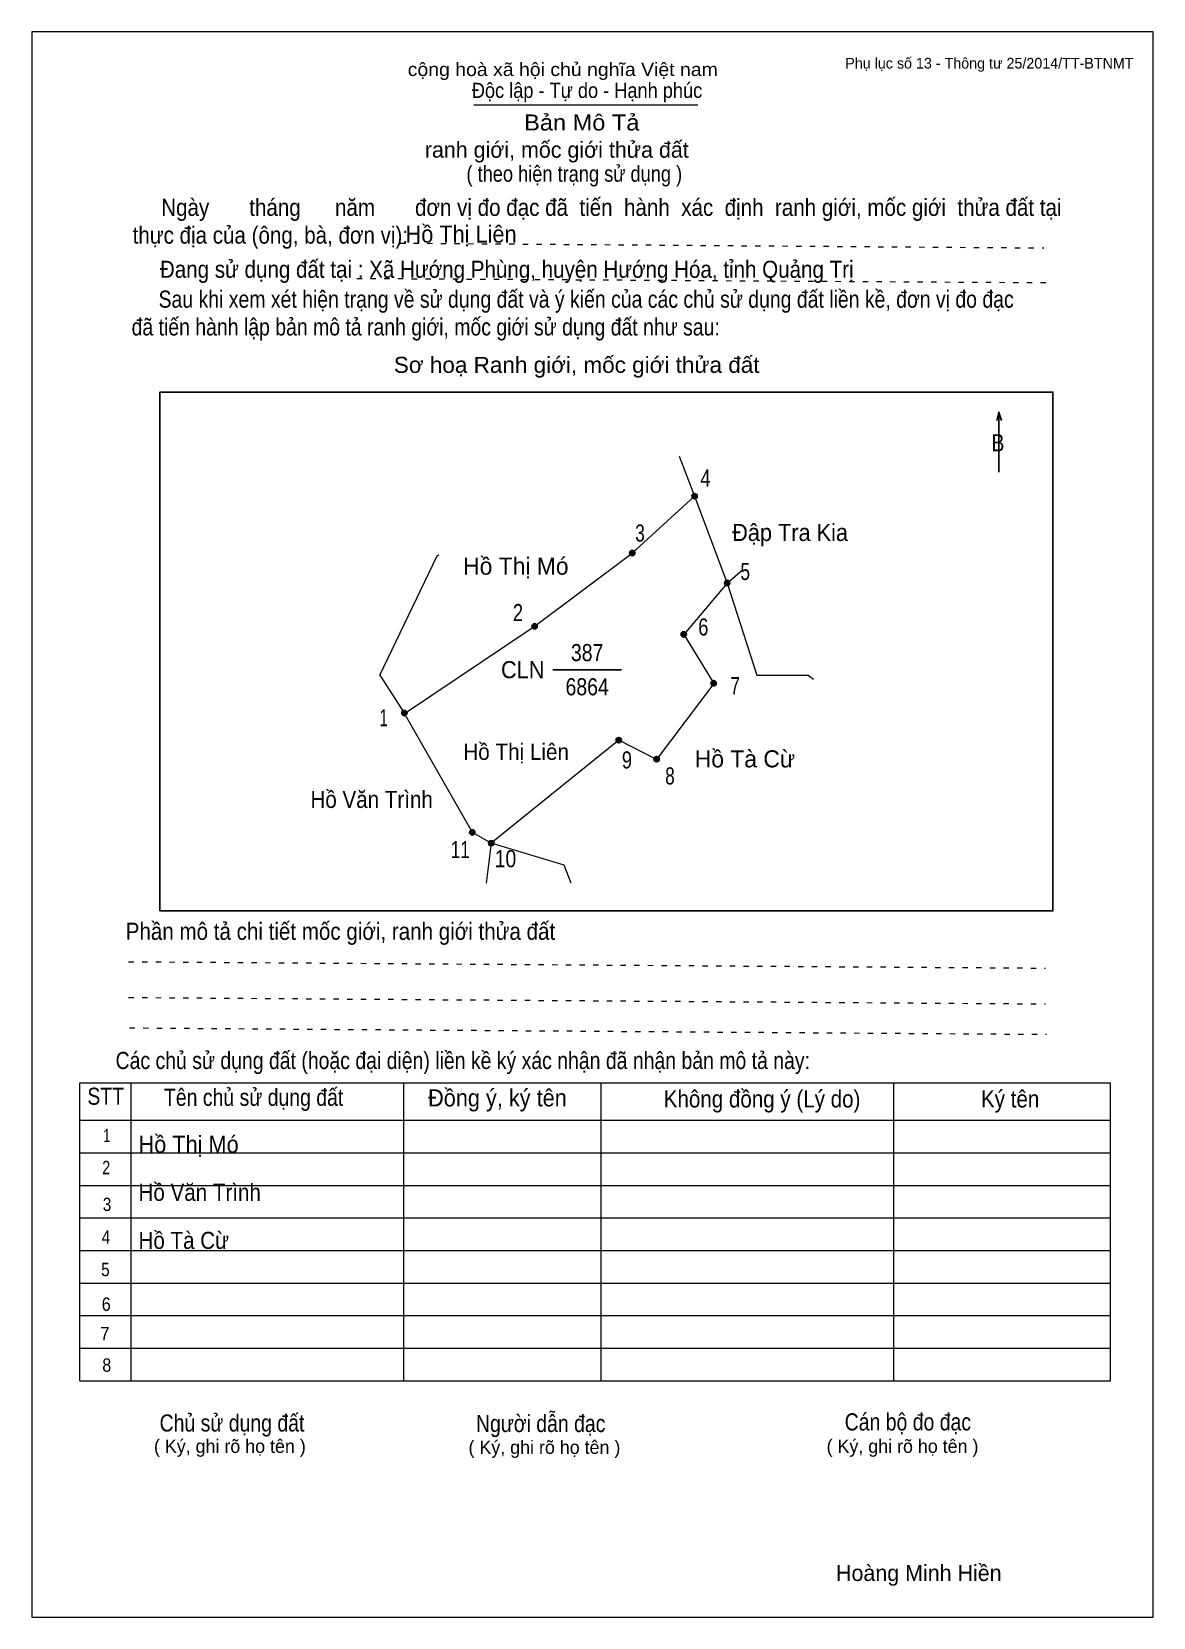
# Model space of a CAD drawing. Header units: centimetres. Extents: x 0 to 21, y 0 to 29.7.
import ezdxf
from ezdxf.enums import TextEntityAlignment as Align

# ---------------------------------------------------------------- set-up
doc = ezdxf.new("R2010")
doc.units = ezdxf.units.CM
doc.header["$LTSCALE"] = 0.13
doc.linetypes.add('DOTTED', pattern=[1.5, 0.3, -1.2])
for name, color, linetype, lineweight in [('1', 7, 'Continuous', 13), ('32', 7, 'Continuous', 25), ('33', 7, 'Continuous', 25), ('61', 7, 'Continuous', 13), ('62', 7, 'Continuous', 13)]:
    doc.layers.add(name, color=color, linetype=linetype, lineweight=lineweight)
for name, color, linetype in [('34', 7, 'Continuous'), ('45', 7, 'Continuous'), ('63', 7, 'Continuous')]:
    doc.layers.add(name, color=color, linetype=linetype)

msp = doc.modelspace()

# ---------------------------------------------------------------- hatches: boundary and pattern name
at = {"layer": '32'}
for points in [[(12.4621, 21, 1), (12.3621, 21, 1)], [(11.2941, 19.9336, 1), (11.1941, 19.9336, 1)], [(13.0715, 19.375, 1), (12.9715, 19.375, 1)], [(9.466, 18.5625, 1), (9.366, 18.5625, 1)], [(12.259, 18.4102, 1), (12.159, 18.4102, 1)], [(12.8176, 17.4961, 1), (12.7176, 17.4961, 1)], [(7.0285, 16.9375, 1), (6.9285, 16.9375, 1)], [(11.0402, 16.4297, 1), (10.9402, 16.4297, 1)], [(11.7512, 16.0742, 1), (11.6512, 16.0742, 1)], [(8.298, 14.7031, 1), (8.198, 14.7031, 1)], [(8.6535, 14.5, 1), (8.5535, 14.5, 1)]]:
    msp.add_hatch(color=256, dxfattribs=at).paths.add_polyline_path(points)

# ---------------------------------------------------------------- linework, layer by layer
at = {"layer": '1'}
msp.add_lwpolyline([(21, 0), (21, 29.7), (0, 29.7), (0, 0)], close=True, dxfattribs=at)
at = {"layer": '32'}
for centre in [(12.4121, 21), (11.2441, 19.9336), (13.0215, 19.375), (9.416, 18.5625), (12.209, 18.4102), (12.7676, 17.4961), (6.9785, 16.9375), (10.9902, 16.4297), (11.7012, 16.0742), (8.248, 14.7031), (8.6035, 14.5)]:
    msp.add_circle(centre, 0.05, dxfattribs=at)
at = {"layer": '33'}
msp.add_line((9.76, 17.75), (11.04, 17.75), dxfattribs=at)
at = {"layer": '61'}
for p, q in [((12.12, 21.75), (12.41, 21)), ((13.02, 19.37), (13.32, 19.63)), ((6.52, 17.65), (6.98, 16.93))]:
    msp.add_line(p, q, dxfattribs=at)
for points in [[(6.98, 16.93), (9.41, 18.56), (11.24, 19.93), (12.41, 21), (13.02, 19.37)], [(6.52, 17.65), (7.59, 19.88), (7.63, 19.9)], [(13.02, 19.37), (12.21, 18.41), (12.77, 17.49), (11.7, 16.07), (10.99, 16.43), (8.6, 14.5)], [(13.02, 19.37), (13.58, 17.65), (14.54, 17.65), (14.64, 17.57)], [(8.6, 14.5), (8.25, 14.7), (6.98, 16.93)], [(10.1, 13.75), (9.97, 14.09), (8.6, 14.5), (8.51, 13.75)]]:
    msp.add_lwpolyline(points, dxfattribs=at)
at = {"layer": '62'}
for p, q in [((8.28, 28.33), (12.47, 28.33)), ((0.9, 10.01), (20.2, 10.01)), ((0.9, 4.43), (0.9, 10.01)), ((1.86, 4.43), (1.86, 10.01)), ((6.97, 4.43), (6.97, 9.99)), ((10.66, 4.43), (10.66, 9.99)), ((16.14, 4.43), (16.14, 10.01)), ((20.2, 4.43), (20.2, 10.01)), ((0.9, 9.31), (20.2, 9.31)), ((0.9, 8.7), (20.2, 8.7)), ((0.9, 8.09), (20.2, 8.09)), ((0.9, 7.48), (20.2, 7.48)), ((0.9, 6.87), (20.2, 6.87)), ((0.9, 6.26), (20.2, 6.26)), ((0.9, 5.65), (20.2, 5.65)), ((0.9, 5.04), (20.2, 5.04)), ((0.9, 4.43), (20.2, 4.43))]:
    msp.add_line(p, q, dxfattribs=at)
at = {"layer": '62', "linetype": 'DOTTED'}
for p, q in [((6.89, 25.74), (18.95, 25.65)), ((6.09, 25.08), (19.04, 25)), ((1.81, 12.28), (18.98, 12.16)), ((1.81, 11.61), (18.98, 11.49)), ((1.83, 11.04), (19, 10.92))]:
    msp.add_line(p, q, dxfattribs=at)
at = {"layer": '62', "lineweight": 25}
for p, q in [((18.11, 22.58), (18.11, 21.45)), ((18.11, 22.57), (18.07, 22.42)), ((18.11, 22.57), (18.16, 22.42))]:
    msp.add_line(p, q, dxfattribs=at)
msp.add_lwpolyline([(2.4, 13.23), (19.12, 13.23), (19.12, 22.95), (2.4, 22.95)], close=True, dxfattribs=at)

# ---------------------------------------------------------------- texts
at = {"layer": '32'}
for s, width, p in [('4', 0.8, (12.615, 21.18)), ('3', 0.75, (11.39, 20.15)), ('5', 0.75, (13.36, 19.43)), ('2', 0.8, (9.105, 18.66)), ('6', 0.8, (12.575, 18.39)), ('7', 0.75, (13.17, 17.29)), ('1', 0.65, (6.59, 16.69)), ('9', 0.8, (11.145, 15.9)), ('8', 0.75, (11.95, 15.6)), ('11', 0.75, (8.025, 14.22)), ('10', 0.85, (8.87, 14.05))]:
    msp.add_text(s, height=0.32, dxfattribs=dict(at, width=width)).set_placement(p, align=Align.CENTER)
at = {"layer": '33'}
for s, width, p in [('Đập Tra Kia', 0.95, (14.2, 20.16)), ('387', 0.85, (10.4, 17.91)), ('6864', 0.85, (10.4, 17.27)), ('Hồ Văn Trình', 0.9, (6.365, 15.16))]:
    msp.add_text(s, height=0.32, dxfattribs=dict(at, width=width)).set_placement(p, align=Align.CENTER)
for s, p in [('Hồ Thị Mó', (9.065, 19.53)), ('Hồ Tà Cừ', (13.355, 15.92))]:
    msp.add_text(s, height=0.32, dxfattribs=at).set_placement(p, align=Align.CENTER)
at = {"layer": '33', "width": 0.95}
msp.add_text('CLN', height=0.32, dxfattribs=at).set_placement((9.6, 17.59), align=Align.RIGHT)
at = {"layer": '34'}
for s, width, p in [('Hồ Thị Liên', 0.95, (7, 25.75)), ('Hồ Thị Mó', 0.95, (2, 8.7)), ('Hồ Văn Trình', 0.9, (2, 7.8)), ('Hồ Tà Cừ', 0.9, (2, 6.9))]:
    msp.add_text(s, height=0.32, dxfattribs=dict(at, width=width)).set_placement(p)
at = {"layer": '45', "width": 0.95}
msp.add_text('Hồ Thị Liên', height=0.3047, dxfattribs=at).set_placement((9.07, 16.06), align=Align.CENTER)
at = {"layer": '62'}
for s, height, width, p in [('cộng hoà xã hội chủ nghĩa Việt nam', 0.2474, 1.1, (7.04, 28.87)), ('Độc lập - Tự do - Hạnh phúc', 0.2828, 0.9, (8.24, 28.46)), ('Bản Mô Tả', 0.3, 1.1, (9.22, 27.85)), ('( theo hiện trạng sử dụng )', 0.3, 0.85, (8.14, 26.89)), ('     Ngày       tháng      năm       đơn vị đo đạc đã  tiến  hành  xác  định  ranh giới, mốc giới  thửa đất tại ', 0.32, 0.9, (1.89, 26.25)), ('thực địa của (ông, bà, đơn vị): ', 0.32, 0.9, (1.89, 25.73)), ('Đang sử dụng đất tại : Xã Hướng Phùng, huyện Hướng Hóa, tỉnh Quảng Trị', 0.32, 0.9, (2.4, 25.09)), ('     Sau khi xem xét hiện trạng về sử dụng đất và ý kiến của các chủ sử dụng đất liền kề, đơn vị đo đạc ', 0.32, 0.85, (1.87, 24.53)), ('đã tiến hành lập bản mô tả ranh giới, mốc giới sử dụng đất như sau:', 0.32, 0.85, (1.87, 24.01)), ('Sơ hoạ Ranh giới, mốc giới thửa đất', 0.3, 1.05, (6.78, 23.31)), ('B', 0.32, 0.85, (17.97, 21.84)), ('Phần mô tả chi tiết mốc giới, ranh giới thửa đất ', 0.32, 0.9, (1.76, 12.69)), ('Các chủ sử dụng đất (hoặc đại diện) liền kề ký xác nhận đã nhận bản mô tả này:', 0.32, 0.85, (1.57, 10.27))]:
    msp.add_text(s, height=height, dxfattribs=dict(at, width=width)).set_placement(p)
msp.add_text('ranh giới, mốc giới thửa đất', height=0.3, dxfattribs=at).set_placement((7.36, 27.34))
for s, height, width, p in [('STT', 0.32, 0.85, (1.385, 9.6)), ('Tên chủ sử dụng đất', 0.32, 0.85, (4.155, 9.58)), ('Đồng ý, ký tên', 0.32, 0.95, (8.72, 9.57)), ('Không đồng ý (Lý do)', 0.32, 0.9, (13.675, 9.55)), ('Ký tên', 0.32, 0.9, (18.32, 9.55)), ('1', 0.25, 0.7, (1.405, 8.9)), ('2', 0.25, 0.8, (1.395, 8.3)), ('3', 0.25, 0.85, (1.41, 7.61)), ('4', 0.25, 0.85, (1.39, 7)), ('5', 0.25, 0.85, (1.38, 6.39)), ('6', 0.25, 0.9, (1.395, 5.74)), ('7', 0.25, 0.95, (1.37, 5.19)), ('8', 0.25, 0.9, (1.405, 4.6)), ('Người dẫn đạc', 0.32, 0.85, (9.53, 3.47)), ('Chủ sử dụng đất', 0.32, 0.85, (3.75, 3.48)), ('Cán bộ đo đạc', 0.32, 0.85, (16.405, 3.5))]:
    msp.add_text(s, height=height, dxfattribs=dict(at, width=width)).set_placement(p, align=Align.CENTER)
for p in [(3.71, 3.08), (9.6, 3.06), (16.305, 3.08)]:
    msp.add_text('( Ký, ghi rõ họ tên )', height=0.25, dxfattribs=at).set_placement(p, align=Align.CENTER)
at = {"layer": '63'}
msp.add_text('Phụ lục số 13 - Thông tư 25/2014/TT-BTNMT', height=0.2, dxfattribs=at).set_placement((20.63, 29.01), align=Align.RIGHT)
msp.add_text('Hoàng Minh Hiền', height=0.3, dxfattribs=at).set_placement((16.61, 0.68), align=Align.CENTER)

doc.saveas('drawing.dxf')
